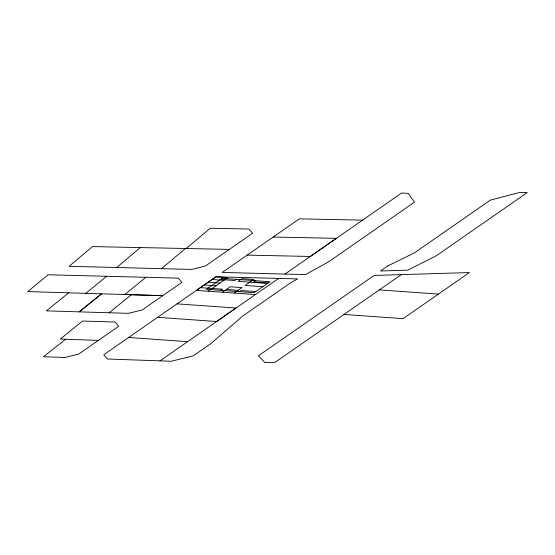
<?xml version="1.0" encoding="UTF-8"?>
<svg xmlns="http://www.w3.org/2000/svg" width="555" height="555" viewBox="0 0 555 555"><rect width="100%" height="100%" fill="white"/><g stroke="black" fill="none" stroke-linecap="round" stroke-linejoin="round"><path stroke-width="0.83" d="M116.647 267.517L140.311 247.572L229.361 249.403M161.526 268.662L185.439 248.508M186.209 248.515L210.29 228.237L248.959 229.028L252.574 233.267L205.517 265.963L191.815 269.425L69.146 266.303L92.532 246.593L140.311 247.572M145.826 277.285L124.924 294.518L162.754 295.676L27.75 291.576L48.105 274.787L178.37 278.124L181.894 282.377L142.205 309.954L128.434 313.353L46.377 310.856L68.709 292.811M85.831 293.338L106.546 276.279M109.078 312.77L131.403 294.712M65.656 339.216L43.533 356.719L64.873 357.482L78.637 354.111L118.659 326.305L115.19 322.025L82.584 321.047L60.315 339.043L98.388 340.388M157.613 317.328L103.841 354.687L107.198 358.988L171.231 361.256L193.265 355.859L210.796 343.67L242.681 316.072L290.425 282.918L297.688 278.908L215.95 276.806L157.627 317.321L216.61 321.518L236.028 308.039L177.017 303.856M362.575 220.141L299.381 218.843L222.201 272.45L305.479 274.586L328.831 261.676L414.55 202.11L408.32 193.39L401.57 193.043L284.951 274.066M208.285 291.188L227.779 277.646L215.971 276.806L196.421 290.383L255.411 294.58M220.779 290.32L222.437 289.176L200.369 287.643M236.569 279.352L234.918 280.504L220.397 279.47M222.458 292.201L230.256 286.775L242.07 287.622L234.272 293.04M239.684 291.666L241.335 290.515L255.855 291.548M255.466 280.698L253.815 281.85L268.336 282.883M159.979 360.868L278.672 278.409M401.32 274.621L275.016 362.36L264.784 362.436L258.443 355.804L374.098 275.447L469.412 272.567L403.076 318.646L344.01 314.449M273.213 237.027L336.372 238.331L310.321 256.452L247.128 255.14M379.356 289.89L438.429 294.088M212.072 279.512L223.88 280.351M267.51 283.452L238.053 281.357L241.952 278.652L253.767 279.491L245.109 285.443L262.827 286.706M208.167 282.224L219.981 283.064M204.268 284.93L216.082 285.769M226.357 289.488L238.171 290.327M128.621 337.475L187.611 341.665M101.565 293.81L79.24 311.854L101.572 293.81M222.049 278.326L206.266 289.294L254.197 292.7L269.987 281.732L222.049 278.326M387.813 265.914L380.515 270.993L407.738 270.167L436.244 255.793L527.25 192.564L519.098 192.62L490.342 200.119L414.467 252.837L387.813 265.914"/></g></svg>
